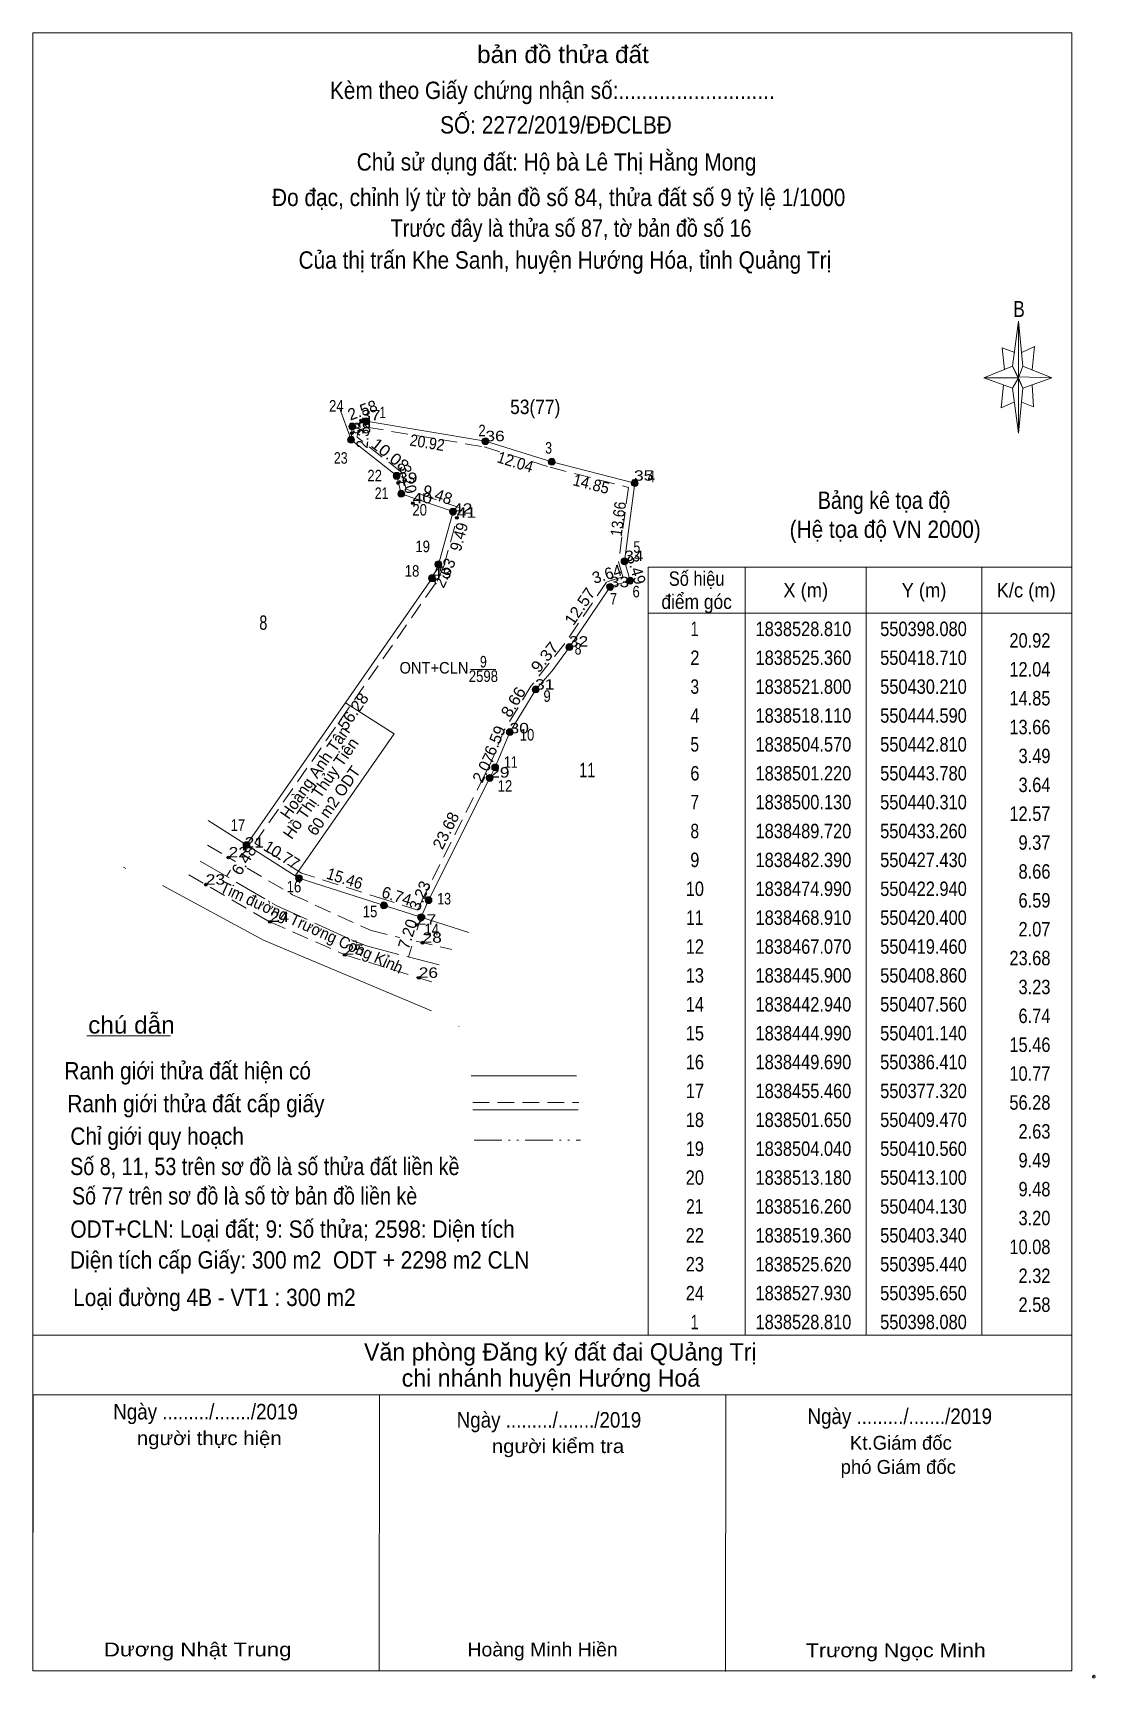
# Model space of a CAD drawing. Header units: metres. Extents: x 549750 to 550524, y 1838010 to 1838626.
# Drawn here: x 550340.3 to 550524.3, y 1838311.2 to 1838596.1 of the extents above; entities that cross this region are included whole.
import ezdxf
from ezdxf.enums import TextEntityAlignment as Align

# ---------------------------------------------------------------- set-up
doc = ezdxf.new("R2010")
doc.units = ezdxf.units.M
doc.header["$LTSCALE"] = 0.96
doc.header["$PDMODE"] = 32
doc.header["$PDSIZE"] = 0.48
for name, pattern in [('DASH_DOUBLE_DOT', [9.2, 5, -1.2, 0.3, -1.2, 0.3, -1.2]), ('LONG_DASHED', [7.5, 6, -1.5]), ('MEDIUM_DASHED', [4.5, 3, -1.5])]:
    doc.linetypes.add(name, pattern=pattern)
for name, color, linetype, lineweight in [('1', 7, 'Continuous', 13), ('10', 7, 'MEDIUM_DASHED', 13), ('17', 7, 'Continuous', 13), ('23', 7, 'Continuous', 13), ('28', 7, 'MEDIUM_DASHED', 13), ('5', 7, 'Continuous', 13), ('6', 7, 'Continuous', 13), ('63', 7, 'Continuous', 13)]:
    doc.layers.add(name, color=color, linetype=linetype, lineweight=lineweight)
for name, color, linetype in [('12', 7, 'Continuous'), ('36', 7, 'Continuous'), ('7', 7, 'Continuous')]:
    doc.layers.add(name, color=color, linetype=linetype)

msp = doc.modelspace()

# ---------------------------------------------------------------- hatches: boundary and pattern name
at = {"layer": '63'}
for points in [[(550396.25, 1838527.93, 1), (550395.05, 1838527.93, 1)], [(550398.68, 1838528.81, 1), (550397.48, 1838528.81, 1)], [(550396.04, 1838525.62, 1), (550394.84, 1838525.62, 1)], [(550419.31, 1838525.36, 1), (550418.11, 1838525.36, 1)], [(550403.94, 1838519.36, 1), (550402.74, 1838519.36, 1)], [(550430.81, 1838521.8, 1), (550429.61, 1838521.8, 1)], [(550445.19, 1838518.11, 1), (550443.99, 1838518.11, 1)], [(550404.73, 1838516.26, 1), (550403.53, 1838516.26, 1)], [(550413.7, 1838513.18, 1), (550412.5, 1838513.18, 1)], [(550411.16, 1838504.04, 1), (550409.96, 1838504.04, 1)], [(550443.41, 1838504.57, 1), (550442.21, 1838504.57, 1)], [(550410.07, 1838501.65, 1), (550408.87, 1838501.65, 1)], [(550440.91, 1838500.13, 1), (550439.71, 1838500.13, 1)], [(550444.38, 1838501.22, 1), (550443.18, 1838501.22, 1)], [(550433.86, 1838489.72, 1), (550432.66, 1838489.72, 1)], [(550428.03, 1838482.39, 1), (550426.83, 1838482.39, 1)], [(550423.54, 1838474.99, 1), (550422.34, 1838474.99, 1)], [(550421, 1838468.91, 1), (550419.8, 1838468.91, 1)], [(550420.06, 1838467.07, 1), (550418.86, 1838467.07, 1)], [(550377.92, 1838455.46, 1), (550376.72, 1838455.46, 1)], [(550387.01, 1838449.69, 1), (550385.81, 1838449.69, 1)], [(550409.46, 1838445.9, 1), (550408.26, 1838445.9, 1)], [(550401.74, 1838444.99, 1), (550400.54, 1838444.99, 1)], [(550408.16, 1838442.94, 1), (550406.96, 1838442.94, 1)]]:
    msp.add_hatch(color=256, dxfattribs=at).paths.add_polyline_path(points)

# ---------------------------------------------------------------- linework, layer by layer
at = {"layer": '1', "linetype": 'MEDIUM_DASHED'}
msp.add_lwpolyline([(550398.17, 1838527.78), (550418.48, 1838524.38), (550429.94, 1838520.84), (550443.48, 1838517.36), (550441.79, 1838504.49), (550442.55, 1838501.88), (550439.68, 1838500.98), (550432.45, 1838490.31), (550426.61, 1838482.96), (550422.05, 1838475.44), (550419.49, 1838469.33), (550418.57, 1838467.52), (550407.95, 1838446.33), (550407.01, 1838444.17), (550401.44, 1838445.94), (550386.84, 1838450.6), (550378.74, 1838455.75), (550410.34, 1838501.15), (550411.5, 1838503.7), (550414.32, 1838513.82), (550404.97, 1838517.03), (550404.23, 1838519.93), (550396.48, 1838526.07), (550396.59, 1838527.21)], close=True, dxfattribs=at)
at = {"layer": '10'}
msp.add_line((550395.65, 1838527.93), (550398.08, 1838528.81), dxfattribs=at)
at = {"layer": '10', "linetype": 'Continuous'}
for p, q in [((550356.03, 1838451.62), (550356.43, 1838451.4)), ((550394.52, 1838435.86), (550394.51, 1838435.84))]:
    msp.add_line(p, q, dxfattribs=at)
msp.add_lwpolyline([(550395.65, 1838527.93), (550395.44, 1838525.62), (550403.34, 1838519.36), (550404.13, 1838516.26), (550413.1, 1838513.18), (550410.56, 1838504.04)], dxfattribs=at)
at = {"layer": '17'}
for p, q in [((550349.65, 1838422.38), (550364.13, 1838422.38)), ((550340.31, 1838312.45), (550340.35, 1838360.25)), ((550400.31, 1838312.39), (550400.35, 1838360.21)), ((550460.31, 1838312.33), (550460.35, 1838360.17))]:
    msp.add_line(p, q, dxfattribs=at)
at = {"layer": '23'}
msp.add_line((550414.1, 1838424.01), (550414.13, 1838423.99), dxfattribs=at)
at = {"layer": '28'}
for p, q in [((550370.56, 1838455.41), (550375.42, 1838452.58)), ((550377.42, 1838451.42), (550385.31, 1838446.84)), ((550385.31, 1838446.84), (550398.9, 1838440.62)), ((550398.9, 1838440.62), (550403.91, 1838439.44)), ((550406.69, 1838438.79), (550412.9, 1838437.34))]:
    msp.add_line(p, q, dxfattribs=at)
at = {"layer": '28', "linetype": 'Continuous'}
for points in [[(550407.56, 1838442.94), (550408.86, 1838445.9), (550419.46, 1838467.07), (550420.4, 1838468.91), (550422.94, 1838474.99), (550427.43, 1838482.39), (550430.27, 1838485.61), (550433.26, 1838489.72), (550440.31, 1838500.13), (550443.78, 1838501.22), (550442.81, 1838504.57), (550444.59, 1838518.11), (550430.21, 1838521.8), (550418.71, 1838525.36), (550398.08, 1838528.81)], [(550410.56, 1838504.04), (550409.47, 1838501.65), (550377.32, 1838455.46)], [(550394.46, 1838480.08), (550402.9, 1838474.72), (550385.76, 1838450.1)], [(550415.86, 1838440.29), (550386.41, 1838449.69), (550370.66, 1838459.68)], [(550362.74, 1838448.45), (550380.29, 1838438.98), (550409.39, 1838426.74)]]:
    msp.add_lwpolyline(points, dxfattribs=at)
at = {"layer": '28'}
msp.add_lwpolyline([(550367.31, 1838450.3), (550381.36, 1838442.13), (550394.33, 1838436.44), (550409.74, 1838431.65)], dxfattribs=at)
at = {"layer": '5'}
for p, q in [((550510.05, 1838538.33), (550511.05, 1838546.13)), ((550511.85, 1838538.33), (550516.85, 1838536.33)), ((550510.05, 1838534.53), (550505.05, 1838536.33)), ((550511.85, 1838534.53), (550511.05, 1838526.73)), ((550513.45, 1838535.13), (550513.65, 1838531.33)), ((550513.65, 1838531.33), (550511.65, 1838532.13))]:
    msp.add_line(p, q, dxfattribs=at)
for points in [[(550340.31, 1838596.05), (550520.31, 1838596.05), (550520.31, 1838312.45), (550340.31, 1838312.45)], [(550511.05, 1838546.13), (550511.85, 1838538.33), (550511.05, 1838536.33)], [(550511.05, 1838536.33), (550505.05, 1838536.33), (550510.05, 1838538.33), (550511.85, 1838534.53), (550516.85, 1838536.33), (550511.05, 1838536.53)], [(550511.05, 1838536.33), (550511.05, 1838526.73), (550510.05, 1838534.53)]]:
    msp.add_lwpolyline(points, close=True, dxfattribs=at)
for points in [[(550510.45, 1838540.73), (550508.25, 1838541.53), (550508.65, 1838537.73)], [(550511.65, 1838540.73), (550513.85, 1838541.73), (550513.45, 1838537.73)], [(550511.05, 1838536.33), (550510.05, 1838538.33), (550505.05, 1838536.33)], [(550508.45, 1838535.13), (550508.05, 1838531.13), (550510.25, 1838532.13)], [(550511.05, 1838536.33), (550511.85, 1838534.53), (550516.85, 1838536.33)]]:
    msp.add_lwpolyline(points, dxfattribs=at)
at = {"layer": '6'}
for p, q in [((550416.23, 1838415.46), (550434.51, 1838415.46)), ((550416.51, 1838409.6), (550434.79, 1838409.6)), ((550340.31, 1838370.57), (550520.31, 1838370.57)), ((550340.31, 1838370.57), (550520.31, 1838370.57)), ((550340.31, 1838360.25), (550520.31, 1838360.25))]:
    msp.add_line(p, q, dxfattribs=at)
at = {"layer": '6', "linetype": 'MEDIUM_DASHED'}
msp.add_line((550416.51, 1838410.84), (550434.91, 1838410.84), dxfattribs=at)
at = {"layer": '6'}
msp.add_point((550524.11, 1838311.45), dxfattribs=at)
at = {"layer": '63'}
for p, q in [((550395.44, 1838525.62), (550393.41, 1838531.15)), ((550463.71, 1838503.57), (550463.71, 1838370.57)), ((550484.71, 1838503.57), (550484.71, 1838370.57)), ((550504.71, 1838503.57), (550504.71, 1838370.57)), ((550446.91, 1838495.57), (550520.31, 1838495.57)), ((550416.13, 1838485.82), (550420.54, 1838485.82)), ((550376.76, 1838454.57), (550377.32, 1838455.46)), ((550373.85, 1838449.99), (550374.56, 1838451.11)), ((550406.85, 1838440.71), (550407.56, 1838442.94)), ((550405.37, 1838436.08), (550405.97, 1838437.96))]:
    msp.add_line(p, q, dxfattribs=at)
at = {"layer": '63', "linetype": 'DASH_DOUBLE_DOT'}
msp.add_line((550416.77, 1838404.34), (550435.17, 1838404.34), dxfattribs=at)
at = {"layer": '63'}
msp.add_lwpolyline([(550446.91, 1838503.57), (550520.31, 1838503.57), (550520.31, 1838370.57), (550446.91, 1838370.57)], close=True, dxfattribs=at)
at = {"layer": '63', "linetype": 'LONG_DASHED'}
msp.add_lwpolyline([(550369.31, 1838452.63), (550382.59, 1838444.92), (550395.48, 1838439.05), (550398.14, 1838437.98), (550411.02, 1838434.6)], dxfattribs=at)
at = {"layer": '63'}
for centre in [(550395.65, 1838527.93), (550398.08, 1838528.81), (550395.44, 1838525.62), (550418.71, 1838525.36), (550403.34, 1838519.36), (550430.21, 1838521.8), (550444.59, 1838518.11), (550404.13, 1838516.26), (550413.1, 1838513.18), (550410.56, 1838504.04), (550442.81, 1838504.57), (550409.47, 1838501.65), (550440.31, 1838500.13), (550443.78, 1838501.22), (550433.26, 1838489.72), (550427.43, 1838482.39), (550422.94, 1838474.99), (550420.4, 1838468.91), (550419.46, 1838467.07), (550377.32, 1838455.46), (550386.41, 1838449.69), (550408.86, 1838445.9), (550401.14, 1838444.99), (550407.56, 1838442.94)]:
    msp.add_circle(centre, 0.6, dxfattribs=at)
at = {"layer": '7'}
for p in [(550397.2, 1838528.96), (550395.59, 1838526.74), (550418.71, 1838525.36), (550403.58, 1838518.13), (550444.46, 1838518.51), (550406.12, 1838514.62), (550413.1, 1838512.81), (550413.75, 1838512.11), (550442.77, 1838504.62), (550409.47, 1838501.65), (550440.27, 1838500.07), (550433.18, 1838489.8), (550427.32, 1838482.35), (550422.9, 1838474.78), (550419.53, 1838467.12), (550377, 1838455), (550374.21, 1838453.29), (550370.26, 1838448.58), (550381.35, 1838442.13), (550406.85, 1838441.64), (550407.82, 1838438.53), (550394.33, 1838436.44), (550407.16, 1838432.45)]:
    msp.add_point(p, dxfattribs=at)

# ---------------------------------------------------------------- texts
at = {"layer": '1'}
for s, height, width, p in [('53(77)', 2.5, 0.9, (550427.35, 1838530.06)), ('8', 2.5, 0.75, (550380.235, 1838492.7)), ('ONT+CLN', 2, 0.95, (550409.8, 1838485.13)), ('2598', 2, 0.85, (550418.365, 1838483.68)), ('9', 2, 0.8, (550418.36, 1838486.19)), ('11', 2.5, 0.75, (550436.355, 1838467.19))]:
    msp.add_text(s, height=height, dxfattribs=dict(at, width=width)).set_placement(p, align=Align.CENTER)
at = {"layer": '12', "width": 1.25}
for s, p in [('38', (550395.59, 1838526.74)), ('37', (550397.2, 1838528.96)), ('36', (550418.71, 1838525.36)), ('39', (550403.58, 1838518.13)), ('35', (550444.46, 1838518.52)), ('40', (550406.12, 1838514.62)), ('42', (550413.1, 1838512.81)), ('41', (550413.75, 1838512.11)), ('34', (550442.77, 1838504.62)), ('43', (550409.47, 1838501.65)), ('33', (550440.27, 1838500.08)), ('32', (550433.18, 1838489.8)), ('31', (550427.32, 1838482.35)), ('30', (550422.9, 1838474.78)), ('29', (550419.53, 1838467.12)), ('22', (550374.22, 1838453.29)), ('21', (550377, 1838455)), ('23', (550370.26, 1838448.58)), ('24', (550381.36, 1838442.13)), ('27', (550406.85, 1838441.64)), ('28', (550407.82, 1838438.53)), ('25', (550394.33, 1838436.44)), ('26', (550407.16, 1838432.45))]:
    msp.add_text(s, height=1.8, dxfattribs=at).set_placement(p)
at = {"layer": '36', "width": 0.9}
msp.add_text('Loại đường 4B - VT1 : 300 m2', height=3, dxfattribs=at).set_placement((550347.29, 1838375.63))
at = {"layer": '5'}
for s, height, width, p in [('bản đồ thửa đất', 3, 1.05, (550432.15, 1838590.83)), ('Kèm theo Giấy chứng nhận số:...........................', 3, 0.9, (550430.31, 1838584.61)), ('SỐ: 2272/2019/ĐĐCLBĐ', 3, 0.9, (550430.935, 1838578.63)), ('Chủ sử dụng đất: Hộ bà Lê Thị Hằng Mong', 3, 0.9, (550431.045, 1838572.21)), ('Đo đạc, chỉnh lý từ tờ bản đồ số 84, thửa đất số 9 tỷ lệ 1/1000 ', 3, 0.9, (550431.91, 1838566.07)), ('Trước đây là thửa số 87, tờ bản đồ số 16', 3, 0.85, (550433.555, 1838560.75)), ('Của thị trấn Khe Sanh, huyện Hướng Hóa, tỉnh Quảng Trị', 3, 0.9, (550432.49, 1838555.23)), ('B', 2.755, 0.8, (550511.175, 1838546.87))]:
    msp.add_text(s, height=height, dxfattribs=dict(at, width=width)).set_placement(p, align=Align.CENTER)
at = {"layer": '6'}
for s, height, width, p in [('Bảng kê tọa độ', 3, 0.85, (550487.775, 1838513.64)), ('(Hệ tọa độ VN 2000)', 3, 0.9, (550487.98, 1838508.62)), ('chú dẫn', 3, 1.05, (550357.385, 1838422.8)), ('Ranh giới thửa đất hiện có ', 3, 0.9, (550367.635, 1838414.86)), ('Ranh giới thửa đất cấp giấy', 3, 0.9, (550368.555, 1838409.18)), ('Chỉ giới quy hoạch', 3, 0.9, (550361.835, 1838403.54)), ('Ngày ........./......./2019', 2.7, 0.9, (550370.225, 1838355.99)), ('Ngày ........./......./2019', 2.7, 0.9, (550429.725, 1838354.57)), ('Ngày ........./......./2019', 2.7, 0.9, (550490.505, 1838355.19)), ('người thực hiện', 2.4, 1.1, (550370.875, 1838351.55)), ('người kiểm tra', 2.4, 1.1, (550431.29, 1838350.17)), ('Dương Nhật Trung', 2.4, 1.2, (550368.865, 1838314.97)), ('Hoàng Minh Hiền', 2.4, 1.05, (550428.62, 1838314.97)), ('Trương Ngọc Minh', 2.4, 1.15, (550489.825, 1838314.83))]:
    msp.add_text(s, height=height, dxfattribs=dict(at, width=width)).set_placement(p, align=Align.CENTER)
for s, width, p in [('Số 8, 11, 53 trên sơ đồ là số thửa đất liền kề', 0.85, (550346.77, 1838398.3)), ('Số 77 trên sơ đồ là số tờ bản đồ liền kè', 0.85, (550347.08, 1838393.2)), ('ODT+CLN: Loại đất; 9: Số thửa; 2598: Diện tích', 0.9, (550346.81, 1838387.45)), ('Diện tích cấp Giấy: 300 m2  ODT + 2298 m2 CLN', 0.9, (550346.75, 1838382.11))]:
    msp.add_text(s, height=3, dxfattribs=dict(at, width=width)).set_placement(p)
for s, height, p in [(' Văn phòng Đăng ký đất đai QUảng Trị', 3, (550431.135, 1838366.19)), ('chi nhánh huyện Hướng Hoá', 3, (550430.065, 1838361.67)), ('Kt.Giám đốc', 2.4, (550490.705, 1838350.75)), ('phó Giám đốc', 2.4, (550490.245, 1838346.57))]:
    msp.add_text(s, height=height, dxfattribs=at).set_placement(p, align=Align.CENTER)
at = {"layer": '63'}
for s, height, width, p in [(' 24', 2, 0.85, (550394.15, 1838530.48)), (' 1', 2, 0.75, (550401.47, 1838529.35)), (' 2', 2, 0.85, (550418.76, 1838526.21)), (' 23', 2, 0.8, (550394.84, 1838521.46)), (' 3', 2, 0.8, (550430.26, 1838523.21)), (' 22', 2, 0.85, (550400.79, 1838518.4)), (' 4', 2, 0.85, (550448.09, 1838518.26)), (' 21', 2, 0.8, (550401.92, 1838515.36)), (' 20', 2, 0.85, (550408.59, 1838512.48)), (' 19', 2, 0.85, (550409.11, 1838506.15)), (' 5', 2, 0.8, (550445.54, 1838506.04)), (' 18', 2, 0.85, (550407.27, 1838501.9)), (' 6', 2, 0.85, (550445.46, 1838498.32)), (' 7', 2, 0.8, (550441.51, 1838497.07)), ('20.92', 2.5, 0.85, (550516.61, 1838489.62)), (' 8', 2, 0.8, (550435.36, 1838488.42)), ('12.04', 2.5, 0.85, (550516.61, 1838484.62)), (' 9', 2, 0.85, (550430.03, 1838480.23)), ('14.85', 2.5, 0.85, (550516.61, 1838479.62)), ('13.66', 2.5, 0.85, (550516.61, 1838474.62)), (' 10', 2, 0.85, (550427.19, 1838473.54)), ('3.49', 2.5, 0.85, (550516.61, 1838469.62)), (' 11', 2, 0.8, (550424.31, 1838468.81)), (' 12', 2, 0.85, (550423.37, 1838464.67)), ('3.64', 2.5, 0.85, (550516.61, 1838464.62)), ('12.57', 2.5, 0.85, (550516.61, 1838459.62)), (' 17', 2, 0.85, (550377.09, 1838457.9)), ('9.37', 2.5, 0.85, (550516.61, 1838454.62)), ('8.66', 2.5, 0.85, (550516.61, 1838449.62)), (' 16', 2, 0.85, (550386.81, 1838447.24)), (' 13', 2, 0.8, (550412.76, 1838445.15)), ('6.59', 2.5, 0.85, (550516.61, 1838444.62)), (' 15', 2, 0.85, (550399.99, 1838442.94)), (' 14', 2, 0.85, (550410.67, 1838439.83)), ('2.07', 2.5, 0.85, (550516.61, 1838439.62)), ('23.68', 2.5, 0.85, (550516.61, 1838434.62)), ('3.23', 2.5, 0.85, (550516.61, 1838429.62)), ('6.74', 2.5, 0.85, (550516.61, 1838424.62)), ('15.46', 2.5, 0.85, (550516.61, 1838419.62)), ('10.77', 2.5, 0.85, (550516.61, 1838414.62)), ('56.28', 2.5, 0.85, (550516.61, 1838409.62)), ('2.63', 2.5, 0.85, (550516.61, 1838404.62)), ('9.49', 2.5, 0.85, (550516.61, 1838399.62)), ('9.48', 2.5, 0.85, (550516.61, 1838394.62)), ('3.20', 2.5, 0.85, (550516.61, 1838389.62)), ('10.08', 2.5, 0.85, (550516.61, 1838384.62)), ('2.32', 2.5, 0.85, (550516.61, 1838379.62)), ('2.58', 2.5, 0.85, (550516.61, 1838374.62))]:
    msp.add_text(s, height=height, dxfattribs=dict(at, width=width)).set_placement(p, align=Align.RIGHT)
for s, rotation, p in [('2.58', 19.907, (550397.7545, 1838529.798)), ('9.48', 341.049, (550410.0903, 1838515.159)), ('3.49', 286.148, (550443.9227, 1838502.8631)), ('2.63', 65.484, (550412.5591, 1838502.1501)), ('3.64', 17.439, (550440.0653, 1838501.4181)), ('Hoàng Anh Tân', 55.161, (550389.9981, 1838467.4237)), ('6.59', 67.327, (550421.2833, 1838473.1395)), ('Hồ Thị Thủy Tiên', 55.161, (550391.0141, 1838464.6987)), ('2.07', 62.939, (550419.3089, 1838468.3351)), ('60 m2 ODT', 55.161, (550393.2609, 1838462.5437)), ('23.68', 63.402, (550412.7583, 1838457.5023)), ('10.77', 327.594, (550382.8991, 1838452.8917)), ('3.23', 66.289, (550408.2797, 1838446.2729)), ('6.74', 342.291, (550403.0358, 1838445.669)), ('7.20', 72.295, (550406.2008, 1838439.7259))]:
    msp.add_text(s, height=2, rotation=rotation, dxfattribs=at).set_placement(p, align=Align.CENTER)
for s, rotation, width, p in [('2.32', 84.806, 0.9, (550398.5118, 1838526.4095)), ('10.08', 321.607, 1.1, (550401.6039, 1838522.2227)), ('20.92', 350.506, 0.9, (550408.4651, 1838524.1341)), ('12.04', 342.799, 0.95, (550423.5993, 1838520.8099)), ('3.20', 284.297, 0.95, (550404.3488, 1838518.5119)), ('14.85', 345.608, 0.95, (550436.7914, 1838516.9847)), ('13.66', 82.511, 0.9, (550442.7157, 1838511.7697)), ('9.49', 74.469, 0.95, (550415.0931, 1838508.5423)), ('12.57', 55.893, 1.05, (550435.9106, 1838496.1993)), ('9.37', 51.503, 1.1, (550429.7651, 1838487.3575)), ('8.66', 58.752, 1.05, (550424.3982, 1838479.6863)), ('56.28', 55.161, 1.05, (550396.6085, 1838478.0087)), ('6.48', 57.61, 1.05, (550377.7252, 1838452.3143)), ('15.46', 342.303, 0.95, (550394.046, 1838448.7017)), ('Tim đường Trương Công Kỉnh', 335.516, 0.95, (550388.2056, 1838440.253))]:
    msp.add_text(s, height=2, rotation=rotation, dxfattribs=dict(at, width=width)).set_placement(p, align=Align.CENTER)
for s, width, p in [('Số hiệu', 0.85, (550455.31, 1838500.32)), ('X (m)', 0.95, (550474.21, 1838498.32)), ('Y (m)', 0.95, (550494.705, 1838498.32)), ('K/c (m)', 0.95, (550512.41, 1838498.32)), ('điểm góc', 0.9, (550455.31, 1838496.32)), (' 1', 0.75, (550454.605, 1838491.62)), ('1838528.810', 0.85, (550473.81, 1838491.62)), ('550398.080', 0.85, (550494.615, 1838491.62)), (' 2', 0.85, (550454.61, 1838486.62)), ('1838525.360', 0.85, (550473.81, 1838486.62)), ('550418.710', 0.85, (550494.615, 1838486.62)), (' 3', 0.8, (550454.61, 1838481.62)), ('1838521.800', 0.85, (550473.81, 1838481.62)), ('550430.210', 0.85, (550494.615, 1838481.62)), (' 4', 0.85, (550454.605, 1838476.62)), ('1838518.110', 0.85, (550473.81, 1838476.62)), ('550444.590', 0.85, (550494.615, 1838476.62)), ('1838504.570', 0.85, (550473.81, 1838471.62)), ('550442.810', 0.85, (550494.615, 1838471.62)), (' 5', 0.8, (550454.61, 1838471.62)), (' 6', 0.85, (550454.61, 1838466.62)), ('1838501.220', 0.85, (550473.81, 1838466.62)), ('550443.780', 0.85, (550494.615, 1838466.62)), (' 7', 0.8, (550454.61, 1838461.62)), ('1838500.130', 0.85, (550473.81, 1838461.62)), ('550440.310', 0.85, (550494.615, 1838461.62)), (' 8', 0.8, (550454.61, 1838456.62)), ('1838489.720', 0.85, (550473.81, 1838456.62)), ('550433.260', 0.85, (550494.615, 1838456.62)), (' 9', 0.85, (550454.605, 1838451.62)), ('1838482.390', 0.85, (550473.81, 1838451.62)), ('550427.430', 0.85, (550494.615, 1838451.62)), (' 10', 0.85, (550454.605, 1838446.62)), ('1838474.990', 0.85, (550473.81, 1838446.62)), ('550422.940', 0.85, (550494.615, 1838446.62)), (' 11', 0.8, (550454.605, 1838441.62)), ('1838468.910', 0.85, (550473.81, 1838441.62)), ('550420.400', 0.85, (550494.615, 1838441.62)), (' 12', 0.85, (550454.61, 1838436.62)), ('1838467.070', 0.85, (550473.81, 1838436.62)), ('550419.460', 0.85, (550494.615, 1838436.62)), (' 13', 0.85, (550454.61, 1838431.62)), ('1838445.900', 0.85, (550473.81, 1838431.62)), ('550408.860', 0.85, (550494.615, 1838431.62)), (' 14', 0.85, (550454.605, 1838426.62)), ('1838442.940', 0.85, (550473.81, 1838426.62)), ('550407.560', 0.85, (550494.615, 1838426.62)), (' 15', 0.85, (550454.61, 1838421.62)), ('1838444.990', 0.85, (550473.81, 1838421.62)), ('550401.140', 0.85, (550494.615, 1838421.62)), (' 16', 0.85, (550454.61, 1838416.62)), ('1838449.690', 0.85, (550473.81, 1838416.62)), ('550386.410', 0.85, (550494.615, 1838416.62)), (' 17', 0.85, (550454.61, 1838411.62)), ('1838455.460', 0.85, (550473.81, 1838411.62)), ('550377.320', 0.85, (550494.615, 1838411.62)), (' 18', 0.85, (550454.61, 1838406.62)), ('1838501.650', 0.85, (550473.81, 1838406.62)), ('550409.470', 0.85, (550494.615, 1838406.62)), (' 19', 0.85, (550454.605, 1838401.62)), ('1838504.040', 0.85, (550473.81, 1838401.62)), ('550410.560', 0.85, (550494.615, 1838401.62)), (' 20', 0.85, (550454.605, 1838396.62)), ('1838513.180', 0.85, (550473.81, 1838396.62)), ('550413.100', 0.85, (550494.615, 1838396.62)), (' 21', 0.8, (550454.605, 1838391.62)), ('1838516.260', 0.85, (550473.81, 1838391.62)), ('550404.130', 0.85, (550494.615, 1838391.62)), (' 22', 0.85, (550454.61, 1838386.62)), ('1838519.360', 0.85, (550473.81, 1838386.62)), ('550403.340', 0.85, (550494.615, 1838386.62)), (' 23', 0.85, (550454.61, 1838381.62)), ('1838525.620', 0.85, (550473.81, 1838381.62)), ('550395.440', 0.85, (550494.615, 1838381.62)), (' 24', 0.85, (550454.605, 1838376.62)), ('1838527.930', 0.85, (550473.81, 1838376.62)), ('550395.650', 0.85, (550494.615, 1838376.62)), (' 1', 0.75, (550454.605, 1838371.62)), ('1838528.810', 0.85, (550473.81, 1838371.62)), ('550398.080', 0.85, (550494.615, 1838371.62))]:
    msp.add_text(s, height=2.5, dxfattribs=dict(at, width=width)).set_placement(p, align=Align.CENTER)

doc.saveas('drawing.dxf')
